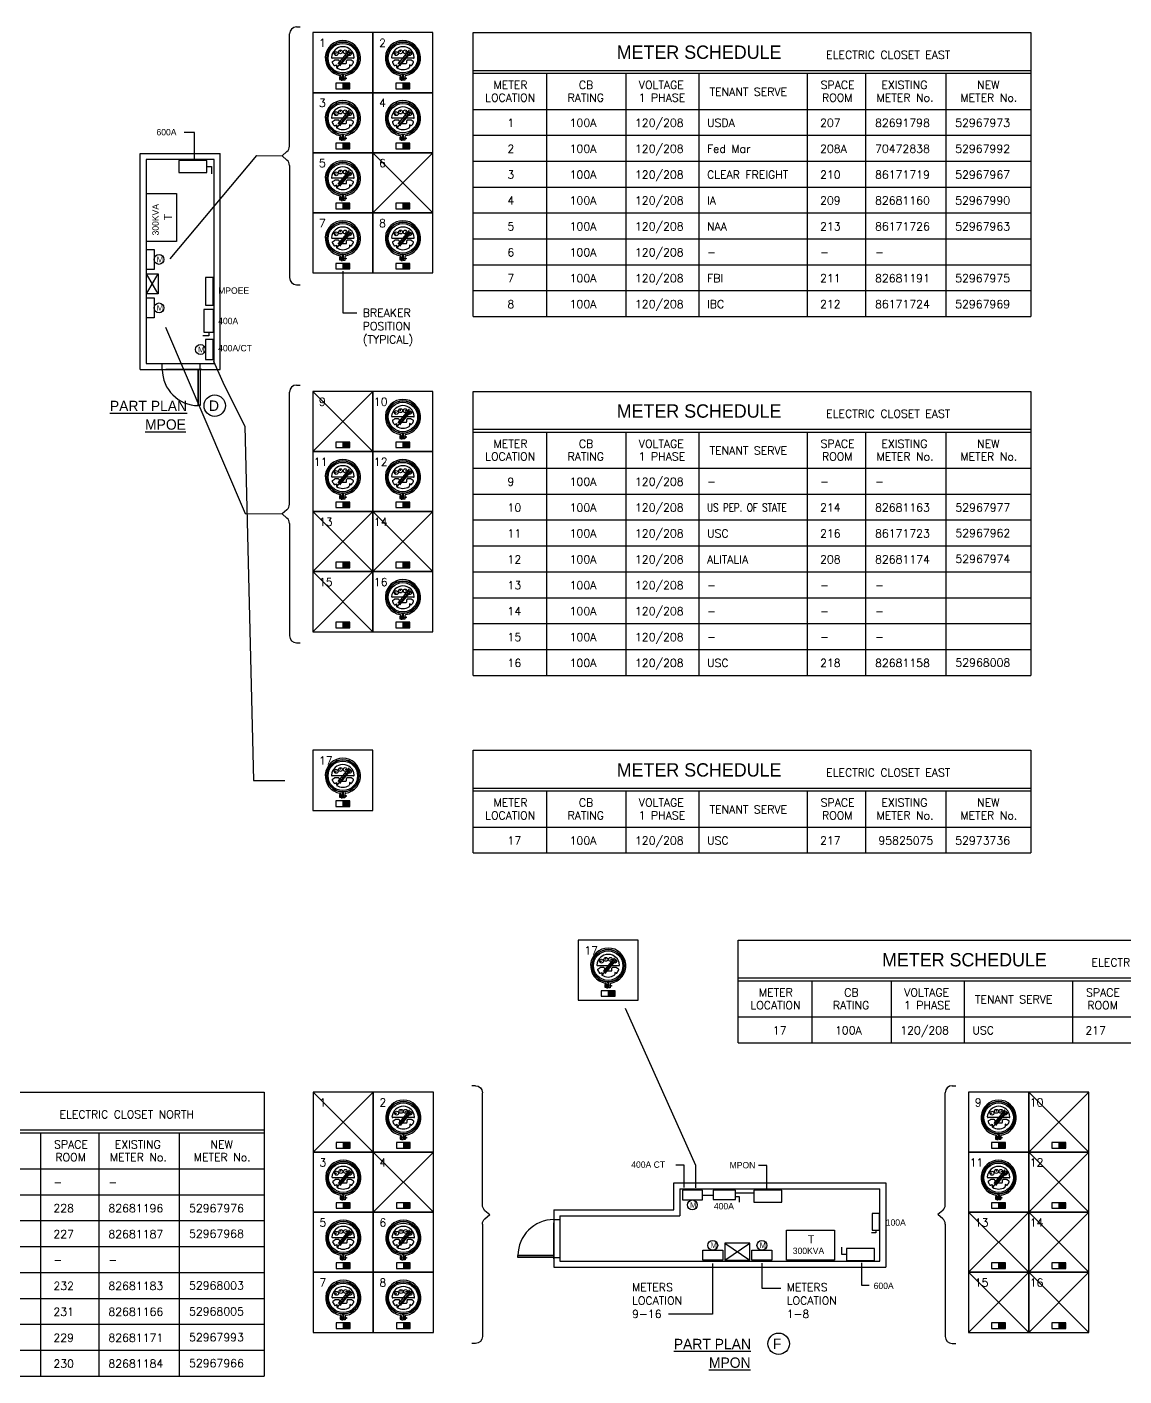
# Model space of a CAD drawing. Header units: inches. Extents: x 6906 to 14988, y -851 to 13048.
# Drawn here: x 9160 to 11353, y 2148 to 4845 of the extents above; entities that cross this region are included whole.
import ezdxf
from ezdxf.enums import TextEntityAlignment as Align

# ---------------------------------------------------------------- set-up
doc = ezdxf.new("R2010")
doc.units = ezdxf.units.IN
doc.header["$MEASUREMENT"] = 0
for name, color, linetype in [('E-EQUIP', 2, 'Continuous'), ('E-OUTLET', 6, 'Continuous'), ('E-TEXT', 7, 'Continuous')]:
    doc.layers.add(name, color=color, linetype=linetype)
doc.styles.add('ROMANS', font='ROMANS', dxfattribs={"height": 4})
doc.styles.add('SASBO', font='SASBO', dxfattribs={"height": 3})
doc.dimstyles.get("Standard").update_dxf_attribs({"dimtxt": 0.18, "dimasz": 0.18, "dimexe": 0.18, "dimexo": 0.0625, "dimgap": 0.09, "dimtad": 0, "dimtih": 1, "dimtoh": 1, "dimdec": 4, "dimzin": 0, "dimdsep": 46, "dimtxsty": 'Standard', "dimcen": 0.09, "dimadec": 0, "dimazin": 0, "dimtfac": 1, "dimtdec": 4, "dimtofl": 0, "dimtmove": 0, "dimatfit": 3, "dimfxl": 0, "dimtolj": 1, "dimtzin": 0, "dimarcsym": 0})

# ---------------------------------------------------------------- blocks, each defined once
blk = doc.blocks.new('C')
at = {"layer": 'E-OUTLET'}
for p, q in [((5.27, 6.79), (5.27, 86.72)), ((10.27, 91.72), (12.9, 91.72)), ((3.51, 2.98), (0, 0)), ((3.51, -2.98), (0, 0)), ((5.27, -6.79), (5.27, -86.72)), ((10.27, -91.72), (12.9, -91.72))]:
    blk.add_line(p, q, dxfattribs=at)
for centre, start, end in [((10.27, 86.72), 90, 180), ((0.27, 6.79), 310.35152, 0), ((0.27, -6.79), 0, 49.64848), ((10.27, -86.72), 180, 270)]:
    blk.add_arc(centre, 5, start, end, dxfattribs=at)
blk = doc.blocks.new('METER')
at = {"layer": 'E-EQUIP', "color": 4}
for p, q in [((10060.2, 8935.5), (10012.9, 8935.5)), ((10013.6, 8928.1), (10018, 8931)), ((10026.7, 8931.3), (10018.8, 8931.3)), ((10028.2, 8929.8), (10028.2, 8925.3)), ((10044.9, 8925.3), (10044.9, 8929.8)), ((10054.3, 8931.3), (10046.3, 8931.3)), ((10059.4, 8928.1), (10055.1, 8931)), ((10019.2, 8918.9), (10022.1, 8920.7)), ((10022.1, 8920.7), (10022.1, 8915.7)), ((10029.6, 8923.9), (10043.5, 8923.9)), ((10053.9, 8918.9), (10051, 8920.7)), ((10051, 8920.7), (10051, 8915.7)), ((10029.3, 8892.4), (10032.2, 8892.4)), ((10029.3, 8889.3), (10032.2, 8889.3)), ((10032.5, 8894.2), (10032.5, 8886.6)), ((10032.5, 8886.6), (10035.8, 8886.6)), ((10035.8, 8897.1), (10035.8, 8886.6)), ((10036.4, 8889.9), (10036.4, 8891.8)), ((10037.1, 8889.9), (10037.1, 8891.8)), ((10037.3, 8897.1), (10037.3, 8886.6)), ((10040.6, 8886.6), (10037.3, 8886.6)), ((10040.6, 8894.2), (10040.6, 8886.6)), ((10040.9, 8889.9), (10040.9, 8891.8)), ((10041.6, 8889.9), (10041.6, 8891.8)), ((10042.4, 8889.9), (10042.4, 8891.8)), ((10043.1, 8889.9), (10043.1, 8891.8))]:
    blk.add_line(p, q, dxfattribs=at)
blk.add_lwpolyline([(10029.3, 8887.9), (10032.2, 8887.9), (10032.2, 8893.8), (10029.3, 8893.8)], close=True, dxfattribs=at)
for points in [[(10032.5, 8889.9), (10032.2, 8889.9), (10032.2, 8891.8), (10032.5, 8891.8)], [(10035.8, 8891.8), (10037.3, 8891.8)], [(10037.3, 8889.9), (10035.8, 8889.9)], [(10040.6, 8891.8), (10043.9, 8891.8), (10043.9, 8889.9), (10040.6, 8889.9)]]:
    blk.add_lwpolyline(points, dxfattribs=at)
blk.add_circle((10036.5, 8935.5), 35.8, dxfattribs=at)
for centre, radius, start, end in [((10036.5, 8935.5), 39.1, 279.3707, 260.6293), ((10036.5, 8935.5), 35.8, 275.2094, 264.7906), ((10036.5, 8935.5), 25.2, 3.4801, 176.5199), ((10012.9, 8936.9), 1.44, 176.5199, 270), ((10014.4, 8926.9), 1.44, 123.3289, 201.1655), ((10018.8, 8929.8), 1.44, 90, 123.3289), ((10026.7, 8929.8), 1.44, 0, 90), ((10046.3, 8929.8), 1.44, 90, 180), ((10054.3, 8929.8), 1.44, 56.6711, 90), ((10058.7, 8926.9), 1.44, 338.8345, 56.6711), ((10060.2, 8936.9), 1.44, 270, 3.4801), ((10036.5, 8935.5), 25.2, 201.1655, 220.2748), ((10018.4, 8920.2), 1.44, 220.2748, 301.4185), ((10023.5, 8915.7), 1.44, 180, 236.6769), ((10036.5, 8935.5), 25.2, 236.6769, 303.3231), ((10029.6, 8925.3), 1.44, 180, 270), ((10033, 8897.1), 2.76, 0, 84.7906), ((10040, 8897.1), 2.76, 95.2094, 180), ((10043.5, 8925.3), 1.44, 270, 0), ((10049.6, 8915.7), 1.44, 303.3231, 0), ((10054.6, 8920.2), 1.44, 238.5815, 319.7252), ((10036.5, 8935.5), 25.2, 319.7252, 338.8345), ((10029.7, 8894.2), 2.76, 0, 80.6293), ((10043.4, 8894.2), 2.76, 99.3707, 180)]:
    blk.add_arc(centre, radius, start, end, dxfattribs=at)
at = {"layer": 'E-TEXT', "color": 7}
for p, q in [((10021.7, 8945.5), (10019, 8944)), ((10031.4, 8949.5), (10031.4, 8952.6)), ((10041.6, 8949.5), (10044.7, 8950.3)), ((10051.3, 8945.5), (10049.3, 8947.9))]:
    blk.add_line(p, q, dxfattribs=at)
at = {"layer": 'E-TEXT', "color": 9}
for p, q in [((10024.1, 8915), (10049.2, 8945.4)), ((10026.2, 8922.7), (10051.3, 8953.1)), ((10030, 8918.3), (10055.1, 8948.7))]:
    blk.add_line(p, q, dxfattribs=at)
at = {"layer": 'E-TEXT', "color": 7, "const_width": 0.576}
for points in [[(10021.4, 8945.5, 1), (10022, 8945.5, 1)], [(10031.1, 8949.5, 1), (10031.7, 8949.5, 1)], [(10041.9, 8949.5, -1), (10041.3, 8949.5, -1)], [(10051.6, 8945.5, -1), (10051, 8945.5, -1)]]:
    blk.add_lwpolyline(points, format="xyb", close=True, dxfattribs=at)
at = {"layer": 'E-TEXT'}
blk.add_circle((10036.5, 8935.5), 32.7, dxfattribs=at)
at = {"layer": 'E-TEXT', "color": 9}
for centre in [(10021.7, 8945.5), (10031.4, 8949.5), (10041.6, 8949.5), (10051.3, 8945.5)]:
    blk.add_circle(centre, 4.27, dxfattribs=at)

msp = doc.modelspace()

# ---------------------------------------------------------------- hatches: boundary and pattern name
at = {"layer": 'E-TEXT'}
for points in [[(9791.6, 4721.2), (9805.5, 4721.2), (9805.5, 4732.4), (9791.6, 4732.4)], [(9911.7, 4721.2), (9925.6, 4721.2), (9925.6, 4732.4), (9911.7, 4732.4)], [(9791.6, 4601.1), (9805.5, 4601.1), (9805.5, 4612.3), (9791.6, 4612.3)], [(9911.7, 4601.1), (9925.6, 4601.1), (9925.6, 4612.3), (9911.7, 4612.3)], [(9791.6, 4481.1), (9805.5, 4481.1), (9805.5, 4492.2), (9791.6, 4492.2)], [(9911.7, 4481.1), (9925.6, 4481.1), (9925.6, 4492.2), (9911.7, 4492.2)], [(9791.6, 4361), (9805.5, 4361), (9805.5, 4372.2), (9791.6, 4372.2)], [(9911.7, 4361), (9925.6, 4361), (9925.6, 4372.2), (9911.7, 4372.2)], [(9791.6, 4004), (9805.5, 4004), (9805.5, 4015.1), (9791.6, 4015.1)], [(9911.7, 4004), (9925.6, 4004), (9925.6, 4015.1), (9911.7, 4015.1)], [(9791.6, 3883.9), (9805.5, 3883.9), (9805.5, 3895.1), (9791.6, 3895.1)], [(9911.7, 3883.9), (9925.6, 3883.9), (9925.6, 3895.1), (9911.7, 3895.1)], [(9791.6, 3763.9), (9805.5, 3763.9), (9805.5, 3775), (9791.6, 3775)], [(9911.7, 3763.9), (9925.6, 3763.9), (9925.6, 3775), (9911.7, 3775)], [(9791.6, 3643.8), (9805.5, 3643.8), (9805.5, 3654.9), (9791.6, 3654.9)], [(9911.7, 3643.8), (9925.6, 3643.8), (9925.6, 3654.9), (9911.7, 3654.9)], [(9791.6, 3286.8), (9805.5, 3286.8), (9805.5, 3297.9), (9791.6, 3297.9)], [(10322.1, 2907.3), (10336, 2907.3), (10336, 2918.5), (10322.1, 2918.5)], [(9792.4, 2603.6), (9806.4, 2603.6), (9806.4, 2614.8), (9792.4, 2614.8)], [(9912.5, 2603.6), (9926.4, 2603.6), (9926.4, 2614.8), (9912.5, 2614.8)], [(11102.7, 2603.6), (11116.6, 2603.6), (11116.6, 2614.8), (11102.7, 2614.8)], [(11222.8, 2603.6), (11236.7, 2603.6), (11236.7, 2614.8), (11222.8, 2614.8)], [(9792.4, 2483.6), (9806.4, 2483.6), (9806.4, 2494.7), (9792.4, 2494.7)], [(9912.5, 2483.6), (9926.4, 2483.6), (9926.4, 2494.7), (9912.5, 2494.7)], [(11102.7, 2483.6), (11116.6, 2483.6), (11116.6, 2494.7), (11102.7, 2494.7)], [(11222.8, 2483.6), (11236.7, 2483.6), (11236.7, 2494.7), (11222.8, 2494.7)], [(9792.4, 2363.5), (9806.4, 2363.5), (9806.4, 2374.7), (9792.4, 2374.7)], [(9912.5, 2363.5), (9926.4, 2363.5), (9926.4, 2374.7), (9912.5, 2374.7)], [(11102.7, 2363.5), (11116.6, 2363.5), (11116.6, 2374.7), (11102.7, 2374.7)], [(11222.8, 2363.5), (11236.7, 2363.5), (11236.7, 2374.7), (11222.8, 2374.7)], [(9792.4, 2243.4), (9806.4, 2243.4), (9806.4, 2254.6), (9792.4, 2254.6)], [(9912.5, 2243.4), (9926.4, 2243.4), (9926.4, 2254.6), (9912.5, 2254.6)], [(11102.7, 2243.4), (11116.6, 2243.4), (11116.6, 2254.6), (11102.7, 2254.6)], [(11222.8, 2243.4), (11236.7, 2243.4), (11236.7, 2254.6), (11222.8, 2254.6)]]:
    msp.add_hatch(color=256, dxfattribs=at).paths.add_polyline_path(points)

# ---------------------------------------------------------------- linework, layer by layer
for p, q in [((9595.6, 4047.1), (9612.7, 3338.9)), ((9612.7, 3338.9), (9675.7, 3338.9))]:
    msp.add_line(p, q)
at = {"color": 0}
for p, q in [((10510.3, 2510), (10531.7, 2510)), ((10576.4, 2514.5), (10612.8, 2514.5))]:
    msp.add_line(p, q, dxfattribs=at)
for points in [[(9463.5, 4553.7), (9519.5, 4553.7), (9519.5, 4577.7), (9463.5, 4577.7)], [(10470.3, 2500.2), (10510.3, 2500.2), (10510.3, 2519.8), (10470.3, 2519.8)], [(10531.6, 2500.9), (10576.4, 2500.9), (10576.4, 2520.1), (10531.6, 2520.1)], [(10668.9, 2519.6), (10612.9, 2519.6), (10612.9, 2495.6), (10668.9, 2495.6)], [(10849.8, 2473.4), (10849.8, 2439.8), (10864.2, 2439.8), (10864.2, 2473.4)], [(10678.7, 2439.8), (10774.7, 2439.8), (10774.7, 2379.8), (10678.7, 2379.8)], [(10511.1, 2399.7), (10551.1, 2399.7), (10551.1, 2380.1), (10511.1, 2380.1)], [(10605.2, 2413.9), (10555.2, 2413.9), (10555.2, 2379.9), (10605.2, 2379.9)], [(10609.3, 2399.7), (10649.3, 2399.7), (10649.3, 2380.1), (10609.3, 2380.1)], [(10854.7, 2403.4), (10798.7, 2403.4), (10798.7, 2379.4), (10854.7, 2379.4)]]:
    msp.add_lwpolyline(points, close=True, dxfattribs=at)
for points in [[(9519.5, 4565.7), (9528.8, 4565.7), (9528.8, 4551.3)], [(10576.4, 2507.4), (10583.9, 2507.4), (10583.9, 2495.9)], [(10857, 2439.8), (10857, 2434.2), (10848.4, 2434.2)], [(10798.7, 2391.4), (10789.3, 2391.4), (10789.3, 2405.8)]]:
    msp.add_lwpolyline(points, dxfattribs=at)
for centre in [(10490.3, 2490.3), (10531.1, 2409.5), (10629.3, 2409.5)]:
    msp.add_circle(centre, 9.85, dxfattribs=at)
at = {"layer": 'E-EQUIP', "color": 3}
for points in [[(9731.5, 4713.3), (9851.6, 4713.3), (9851.6, 4833.4), (9731.5, 4833.4)], [(9851.6, 4713.3), (9971.7, 4713.3), (9971.7, 4833.4), (9851.6, 4833.4)], [(9731.5, 4593.2), (9851.6, 4593.2), (9851.6, 4713.3), (9731.5, 4713.3)], [(9851.6, 4593.2), (9971.7, 4593.2), (9971.7, 4713.3), (9851.6, 4713.3)], [(9731.5, 4473.2), (9851.6, 4473.2), (9851.6, 4593.2), (9731.5, 4593.2)], [(9851.6, 4473.2), (9971.7, 4473.2), (9971.7, 4593.2), (9851.6, 4593.2)], [(9731.5, 4353.1), (9851.6, 4353.1), (9851.6, 4473.2), (9731.5, 4473.2)], [(9851.6, 4353.1), (9971.7, 4353.1), (9971.7, 4473.2), (9851.6, 4473.2)], [(9731.5, 3996.1), (9851.6, 3996.1), (9851.6, 4116.2), (9731.5, 4116.2)], [(9851.6, 3996.1), (9971.7, 3996.1), (9971.7, 4116.2), (9851.6, 4116.2)], [(9731.5, 3876), (9851.6, 3876), (9851.6, 3996.1), (9731.5, 3996.1)], [(9851.6, 3876), (9971.7, 3876), (9971.7, 3996.1), (9851.6, 3996.1)], [(9731.5, 3756), (9851.6, 3756), (9851.6, 3876), (9731.5, 3876)], [(9851.6, 3756), (9971.7, 3756), (9971.7, 3876), (9851.6, 3876)], [(9731.5, 3635.9), (9851.6, 3635.9), (9851.6, 3756), (9731.5, 3756)], [(9851.6, 3635.9), (9971.7, 3635.9), (9971.7, 3756), (9851.6, 3756)], [(9731.5, 3278.9), (9851.6, 3278.9), (9851.6, 3399), (9731.5, 3399)], [(10262, 2899.4), (10382.1, 2899.4), (10382.1, 3019.5), (10262, 3019.5)]]:
    msp.add_lwpolyline(points, close=True, dxfattribs=at)
at = {"layer": 'E-EQUIP'}
for points in [[(9732.3, 2595.7), (9852.4, 2595.7), (9852.4, 2715.8), (9732.3, 2715.8)], [(9852.4, 2595.7), (9972.5, 2595.7), (9972.5, 2715.8), (9852.4, 2715.8)], [(11042.6, 2595.7), (11162.7, 2595.7), (11162.7, 2715.8), (11042.6, 2715.8)], [(11162.7, 2595.7), (11282.8, 2595.7), (11282.8, 2715.8), (11162.7, 2715.8)], [(9732.3, 2475.7), (9852.4, 2475.7), (9852.4, 2595.7), (9732.3, 2595.7)], [(9852.4, 2475.7), (9972.5, 2475.7), (9972.5, 2595.7), (9852.4, 2595.7)], [(11042.6, 2475.7), (11162.7, 2475.7), (11162.7, 2595.7), (11042.6, 2595.7)], [(11162.7, 2475.7), (11282.8, 2475.7), (11282.8, 2595.7), (11162.7, 2595.7)], [(9732.3, 2355.6), (9852.4, 2355.6), (9852.4, 2475.7), (9732.3, 2475.7)], [(9852.4, 2355.6), (9972.5, 2355.6), (9972.5, 2475.7), (9852.4, 2475.7)], [(11042.6, 2355.6), (11162.7, 2355.6), (11162.7, 2475.7), (11042.6, 2475.7)], [(11162.7, 2355.6), (11282.8, 2355.6), (11282.8, 2475.7), (11162.7, 2475.7)], [(9732.3, 2235.5), (9852.4, 2235.5), (9852.4, 2355.6), (9732.3, 2355.6)], [(9852.4, 2235.5), (9972.5, 2235.5), (9972.5, 2355.6), (9852.4, 2355.6)], [(11042.6, 2235.5), (11162.7, 2235.5), (11162.7, 2355.6), (11042.6, 2355.6)], [(11162.7, 2235.5), (11282.8, 2235.5), (11282.8, 2355.6), (11162.7, 2355.6)]]:
    msp.add_lwpolyline(points, close=True, dxfattribs=at)
at = {"layer": 'E-TEXT'}
for p, q in [((10051.8, 4265.9), (10051.8, 4833.4)), ((10051.8, 4833.4), (11166.8, 4833.4)), ((11166.8, 4833.4), (11166.8, 4265.9)), ((10051.8, 4757.8), (11166.8, 4757.8)), ((10051.8, 4752.3), (11166.8, 4752.3)), ((10198.5, 4752.3), (10198.5, 4265.9)), ((10357.2, 4752.3), (10357.2, 4265.9)), ((10503.2, 4752.3), (10503.2, 4265.9)), ((10719.8, 4752.3), (10719.8, 4265.9)), ((10836.5, 4752.3), (10836.5, 4265.9)), ((10997.3, 4752.3), (10997.3, 4265.9)), ((10051.8, 4680), (11166.8, 4680)), ((9851.6, 4473.2), (9971.7, 4593.2)), ((9851.6, 4593.2), (9971.7, 4473.2)), ((9398.3, 4580), (9398.3, 4172)), ((9422.3, 4311.4), (9398.8, 4351.4)), ((9398.8, 4311.4), (9422.3, 4351.4)), ((10051.8, 4265.9), (11166.8, 4265.9)), ((9731.5, 3996.1), (9851.6, 4116.2)), ((9731.5, 4116.2), (9851.6, 3996.1)), ((10051.8, 3548.7), (10051.8, 4116.2)), ((10051.8, 4116.2), (11166.8, 4116.2)), ((11166.8, 4116.2), (11166.8, 3548.7)), ((10051.8, 4040.6), (11166.8, 4040.6)), ((10051.8, 4035.1), (11166.8, 4035.1)), ((10198.5, 4035.1), (10198.5, 3548.7)), ((10357.2, 4035.1), (10357.2, 3548.7)), ((10503.2, 4035.1), (10503.2, 3548.7)), ((10719.8, 4035.1), (10719.8, 3548.7)), ((10836.5, 4035.1), (10836.5, 3548.7)), ((10997.3, 4035.1), (10997.3, 3548.7)), ((10051.8, 3962.8), (11166.8, 3962.8)), ((9731.5, 3756), (9851.6, 3876)), ((9731.5, 3876), (9851.6, 3756)), ((9851.6, 3756), (9971.7, 3876)), ((9851.6, 3876), (9971.7, 3756)), ((9731.5, 3635.9), (9851.6, 3756)), ((9731.5, 3756), (9851.6, 3635.9)), ((10051.8, 3548.7), (11166.8, 3548.7)), ((10051.8, 3193.8), (10051.8, 3399)), ((10051.8, 3399), (11166.8, 3399)), ((11166.8, 3399), (11166.8, 3193.8)), ((10051.8, 3323.3), (11166.8, 3323.3)), ((10051.8, 3317.8), (11166.8, 3317.8)), ((10198.5, 3317.8), (10198.5, 3193.8)), ((10357.2, 3317.8), (10357.2, 3193.8)), ((10503.2, 3317.8), (10503.2, 3193.8)), ((10719.8, 3317.8), (10719.8, 3193.8)), ((10836.5, 3317.8), (10836.5, 3193.8)), ((10997.3, 3317.8), (10997.3, 3193.8)), ((10051.8, 3245.6), (11166.8, 3245.6)), ((10582.2, 2814.4), (10582.2, 3019.5)), ((10582.2, 3019.5), (11697.3, 3019.5)), ((10582.2, 2943.9), (11697.3, 2943.9)), ((10582.2, 2938.4), (11697.3, 2938.4)), ((10729, 2938.4), (10729, 2814.4)), ((10887.6, 2938.4), (10887.6, 2814.4)), ((11033.6, 2938.4), (11033.6, 2814.4)), ((11250.2, 2938.4), (11250.2, 2814.4)), ((10582.2, 2866.1), (11697.3, 2866.1)), ((8519.1, 2715.8), (9634.2, 2715.8)), ((9634.2, 2715.8), (9634.2, 2148.3)), ((9732.3, 2595.7), (9852.4, 2715.8)), ((9732.3, 2715.8), (9852.4, 2595.7)), ((11162.7, 2595.7), (11282.8, 2715.8)), ((11162.7, 2715.8), (11282.8, 2595.7)), ((8519.1, 2640.2), (9634.2, 2640.2)), ((8519.1, 2634.7), (9634.2, 2634.7)), ((9187.1, 2634.7), (9187.1, 2148.3)), ((9303.8, 2634.7), (9303.8, 2148.3)), ((9464.6, 2634.7), (9464.6, 2148.3)), ((9852.4, 2475.7), (9972.5, 2595.7)), ((9852.4, 2595.7), (9972.5, 2475.7)), ((9852.4, 2595.7), (9972.5, 2475.7)), ((11162.7, 2475.7), (11282.8, 2595.7)), ((11162.7, 2595.7), (11282.8, 2475.7)), ((8519.1, 2562.4), (9634.2, 2562.4)), ((11042.6, 2355.6), (11162.7, 2475.7)), ((11042.6, 2475.7), (11162.7, 2355.6)), ((11162.7, 2355.6), (11282.8, 2475.7)), ((11162.7, 2475.7), (11282.8, 2355.6)), ((10555.2, 2379.9), (10605.2, 2413.9)), ((10555.2, 2413.9), (10605.2, 2379.9)), ((11042.6, 2235.5), (11162.7, 2355.6)), ((11042.6, 2355.6), (11162.7, 2235.5)), ((11162.7, 2235.5), (11282.8, 2355.6)), ((11162.7, 2355.6), (11282.8, 2235.5)), ((8519.1, 2148.3), (9634.2, 2148.3))]:
    msp.add_line(p, q, dxfattribs=at)
at = {"layer": 'E-TEXT', "color": 9}
for p, q in [((10051.8, 4628.3), (11166.8, 4628.3)), ((9386.3, 4592), (9546.3, 4592)), ((9386.3, 4160), (9386.3, 4592)), ((9546.3, 4160), (9546.3, 4592)), ((9534.3, 4580), (9398.3, 4580)), ((9534.3, 4172), (9534.3, 4580)), ((10051.8, 4576.5), (11166.8, 4576.5)), ((10051.8, 4524.7), (11166.8, 4524.7)), ((10051.8, 4473), (11166.8, 4473)), ((10051.8, 4421.2), (11166.8, 4421.2)), ((10051.8, 4369.4), (11166.8, 4369.4)), ((10051.8, 4317.7), (11166.8, 4317.7)), ((9386.3, 4160), (9546.3, 4160)), ((9398.3, 4172), (9534.3, 4172)), ((9430.6, 4160), (9430.6, 4172)), ((9509.4, 4160), (9437.4, 4160)), ((9506.4, 4160), (9506.4, 4172)), ((10051.8, 3911), (11166.8, 3911)), ((10051.8, 3859.3), (11166.8, 3859.3)), ((10051.8, 3807.5), (11166.8, 3807.5)), ((10051.8, 3755.7), (11166.8, 3755.7)), ((10051.8, 3704), (11166.8, 3704)), ((10051.8, 3652.2), (11166.8, 3652.2)), ((10051.8, 3600.5), (11166.8, 3600.5)), ((10051.8, 3193.8), (11166.8, 3193.8)), ((10582.2, 2814.4), (11697.3, 2814.4)), ((8519.1, 2510.7), (9634.2, 2510.7)), ((10453.5, 2480.2), (10453.5, 2534.2)), ((10453.5, 2534.2), (10877.3, 2534.2)), ((10465.5, 2522.2), (10465.5, 2468.2)), ((10465.5, 2522.2), (10865.3, 2522.2)), ((10865.3, 2378.2), (10865.3, 2522.2)), ((10877.3, 2534.2), (10877.3, 2366.2)), ((8519.1, 2458.9), (9634.2, 2458.9)), ((10213.6, 2480.2), (10213.6, 2366.2)), ((10213.6, 2480.2), (10453.5, 2480.2)), ((10213.6, 2461.1), (10225.6, 2461.1)), ((10213.6, 2382.3), (10213.6, 2454.3)), ((10225.6, 2468.2), (10225.6, 2378.2)), ((10225.6, 2468.2), (10465.5, 2468.2)), ((8519.1, 2407.2), (9634.2, 2407.2)), ((10213.6, 2385.3), (10225.6, 2385.3)), ((10225.6, 2378.2), (10865.3, 2378.2)), ((8519.1, 2355.4), (9634.2, 2355.4)), ((10213.6, 2366.2), (10877.3, 2366.2)), ((8519.1, 2303.6), (9634.2, 2303.6)), ((8519.1, 2251.9), (9634.2, 2251.9)), ((8519.1, 2200.1), (9634.2, 2200.1))]:
    msp.add_line(p, q, dxfattribs=at)
at = {"layer": 'E-TEXT'}
for points in [[(9777.6, 4721.2), (9805.5, 4721.2), (9805.5, 4732.4), (9777.6, 4732.4)], [(9791.6, 4721.2), (9805.5, 4721.2), (9805.5, 4732.4), (9791.6, 4732.4)], [(9897.7, 4721.2), (9925.6, 4721.2), (9925.6, 4732.4), (9897.7, 4732.4)], [(9911.7, 4721.2), (9925.6, 4721.2), (9925.6, 4732.4), (9911.7, 4732.4)], [(9777.6, 4601.1), (9805.5, 4601.1), (9805.5, 4612.3), (9777.6, 4612.3)], [(9791.6, 4601.1), (9805.5, 4601.1), (9805.5, 4612.3), (9791.6, 4612.3)], [(9897.7, 4601.1), (9925.6, 4601.1), (9925.6, 4612.3), (9897.7, 4612.3)], [(9911.7, 4601.1), (9925.6, 4601.1), (9925.6, 4612.3), (9911.7, 4612.3)], [(9399.1, 4415.6), (9399.1, 4511.6), (9459.1, 4511.6), (9459.1, 4415.6)], [(9777.6, 4481.1), (9805.5, 4481.1), (9805.5, 4492.2), (9777.6, 4492.2)], [(9791.6, 4481.1), (9805.5, 4481.1), (9805.5, 4492.2), (9791.6, 4492.2)], [(9897.7, 4481.1), (9925.6, 4481.1), (9925.6, 4492.2), (9897.7, 4492.2)], [(9911.7, 4481.1), (9925.6, 4481.1), (9925.6, 4492.2), (9911.7, 4492.2)], [(9414.3, 4400), (9414.3, 4360), (9398.8, 4360), (9398.8, 4400)], [(9777.6, 4361), (9805.5, 4361), (9805.5, 4372.2), (9777.6, 4372.2)], [(9791.6, 4361), (9805.5, 4361), (9805.5, 4372.2), (9791.6, 4372.2)], [(9897.7, 4361), (9925.6, 4361), (9925.6, 4372.2), (9897.7, 4372.2)], [(9911.7, 4361), (9925.6, 4361), (9925.6, 4372.2), (9911.7, 4372.2)], [(9422.3, 4351.4), (9422.3, 4311.4), (9398.8, 4311.4), (9398.8, 4351.4)], [(9516.7, 4343.8), (9516.7, 4288.7), (9532.1, 4288.7), (9532.1, 4343.8)], [(9414.3, 4303.2), (9414.3, 4263.2), (9398.8, 4263.2), (9398.8, 4303.2)], [(9513.8, 4279.7), (9513.8, 4234.9), (9533, 4234.9), (9533, 4279.7)], [(9516.7, 4220), (9516.7, 4180), (9532.1, 4180), (9532.1, 4220)], [(9777.6, 4004), (9805.5, 4004), (9805.5, 4015.1), (9777.6, 4015.1)], [(9791.6, 4004), (9805.5, 4004), (9805.5, 4015.1), (9791.6, 4015.1)], [(9897.7, 4004), (9925.6, 4004), (9925.6, 4015.1), (9897.7, 4015.1)], [(9911.7, 4004), (9925.6, 4004), (9925.6, 4015.1), (9911.7, 4015.1)], [(9777.6, 3883.9), (9805.5, 3883.9), (9805.5, 3895.1), (9777.6, 3895.1)], [(9791.6, 3883.9), (9805.5, 3883.9), (9805.5, 3895.1), (9791.6, 3895.1)], [(9897.7, 3883.9), (9925.6, 3883.9), (9925.6, 3895.1), (9897.7, 3895.1)], [(9911.7, 3883.9), (9925.6, 3883.9), (9925.6, 3895.1), (9911.7, 3895.1)], [(9777.6, 3763.9), (9805.5, 3763.9), (9805.5, 3775), (9777.6, 3775)], [(9791.6, 3763.9), (9805.5, 3763.9), (9805.5, 3775), (9791.6, 3775)], [(9897.7, 3763.9), (9925.6, 3763.9), (9925.6, 3775), (9897.7, 3775)], [(9911.7, 3763.9), (9925.6, 3763.9), (9925.6, 3775), (9911.7, 3775)], [(9777.6, 3643.8), (9805.5, 3643.8), (9805.5, 3654.9), (9777.6, 3654.9)], [(9791.6, 3643.8), (9805.5, 3643.8), (9805.5, 3654.9), (9791.6, 3654.9)], [(9897.7, 3643.8), (9925.6, 3643.8), (9925.6, 3654.9), (9897.7, 3654.9)], [(9911.7, 3643.8), (9925.6, 3643.8), (9925.6, 3654.9), (9911.7, 3654.9)], [(9777.6, 3286.8), (9805.5, 3286.8), (9805.5, 3297.9), (9777.6, 3297.9)], [(9791.6, 3286.8), (9805.5, 3286.8), (9805.5, 3297.9), (9791.6, 3297.9)], [(10308.1, 2907.3), (10336, 2907.3), (10336, 2918.5), (10308.1, 2918.5)], [(10322.1, 2907.3), (10336, 2907.3), (10336, 2918.5), (10322.1, 2918.5)], [(9778.5, 2603.6), (9806.4, 2603.6), (9806.4, 2614.8), (9778.5, 2614.8)], [(9792.4, 2603.6), (9806.4, 2603.6), (9806.4, 2614.8), (9792.4, 2614.8)], [(9898.5, 2603.6), (9926.4, 2603.6), (9926.4, 2614.8), (9898.5, 2614.8)], [(9912.5, 2603.6), (9926.4, 2603.6), (9926.4, 2614.8), (9912.5, 2614.8)], [(11088.7, 2603.6), (11116.6, 2603.6), (11116.6, 2614.8), (11088.7, 2614.8)], [(11102.7, 2603.6), (11116.6, 2603.6), (11116.6, 2614.8), (11102.7, 2614.8)], [(11208.8, 2603.6), (11236.7, 2603.6), (11236.7, 2614.8), (11208.8, 2614.8)], [(11222.8, 2603.6), (11236.7, 2603.6), (11236.7, 2614.8), (11222.8, 2614.8)], [(9778.5, 2483.6), (9806.4, 2483.6), (9806.4, 2494.7), (9778.5, 2494.7)], [(9792.4, 2483.6), (9806.4, 2483.6), (9806.4, 2494.7), (9792.4, 2494.7)], [(9898.5, 2483.6), (9926.4, 2483.6), (9926.4, 2494.7), (9898.5, 2494.7)], [(9912.5, 2483.6), (9926.4, 2483.6), (9926.4, 2494.7), (9912.5, 2494.7)], [(11088.7, 2483.6), (11116.6, 2483.6), (11116.6, 2494.7), (11088.7, 2494.7)], [(11102.7, 2483.6), (11116.6, 2483.6), (11116.6, 2494.7), (11102.7, 2494.7)], [(11208.8, 2483.6), (11236.7, 2483.6), (11236.7, 2494.7), (11208.8, 2494.7)], [(11222.8, 2483.6), (11236.7, 2483.6), (11236.7, 2494.7), (11222.8, 2494.7)], [(9778.5, 2363.5), (9806.4, 2363.5), (9806.4, 2374.7), (9778.5, 2374.7)], [(9792.4, 2363.5), (9806.4, 2363.5), (9806.4, 2374.7), (9792.4, 2374.7)], [(9898.5, 2363.5), (9926.4, 2363.5), (9926.4, 2374.7), (9898.5, 2374.7)], [(9912.5, 2363.5), (9926.4, 2363.5), (9926.4, 2374.7), (9912.5, 2374.7)], [(11088.7, 2363.5), (11116.6, 2363.5), (11116.6, 2374.7), (11088.7, 2374.7)], [(11102.7, 2363.5), (11116.6, 2363.5), (11116.6, 2374.7), (11102.7, 2374.7)], [(11208.8, 2363.5), (11236.7, 2363.5), (11236.7, 2374.7), (11208.8, 2374.7)], [(11222.8, 2363.5), (11236.7, 2363.5), (11236.7, 2374.7), (11222.8, 2374.7)], [(9778.5, 2243.4), (9806.4, 2243.4), (9806.4, 2254.6), (9778.5, 2254.6)], [(9792.4, 2243.4), (9806.4, 2243.4), (9806.4, 2254.6), (9792.4, 2254.6)], [(9898.5, 2243.4), (9926.4, 2243.4), (9926.4, 2254.6), (9898.5, 2254.6)], [(9912.5, 2243.4), (9926.4, 2243.4), (9926.4, 2254.6), (9912.5, 2254.6)], [(11088.7, 2243.4), (11116.6, 2243.4), (11116.6, 2254.6), (11088.7, 2254.6)], [(11102.7, 2243.4), (11116.6, 2243.4), (11116.6, 2254.6), (11102.7, 2254.6)], [(11208.8, 2243.4), (11236.7, 2243.4), (11236.7, 2254.6), (11208.8, 2254.6)], [(11222.8, 2243.4), (11236.7, 2243.4), (11236.7, 2254.6), (11222.8, 2254.6)]]:
    msp.add_lwpolyline(points, close=True, dxfattribs=at)
msp.add_lwpolyline([(9523.4, 4234.9), (9523.4, 4227.4), (9511.9, 4227.4)], dxfattribs=at)
at = {"layer": 'E-TEXT', "color": 9}
for points in [[(9502.6, 4160), (9502.6, 4160), (9502.6, 4088), (9502.6, 4088)], [(9502.6, 4160), (9506.4, 4160), (9506.4, 4088.1), (9502.6, 4088.1)], [(10213.6, 2389.1), (10213.6, 2389.1), (10141.6, 2389.1), (10141.6, 2389.1)], [(10213.6, 2389.1), (10213.6, 2385.3), (10141.6, 2385.3), (10141.6, 2389.1)]]:
    msp.add_lwpolyline(points, close=True, dxfattribs=at)
at = {"layer": 'E-TEXT'}
for centre, radius in [((9424.1, 4380), 9.85), ((9424.1, 4283.2), 9.85), ((9506.8, 4200), 9.85), ((9535.4, 4087.8), 21.4), ((10662.8, 2212.8), 21.4)]:
    msp.add_circle(centre, radius, dxfattribs=at)
at = {"layer": 'E-TEXT', "color": 9}
for centre, start, end in [((9502.6, 4160), 180, 270), ((10213.6, 2389.1), 90, 180)]:
    msp.add_arc(centre, 72, start, end, dxfattribs=at)

# ---------------------------------------------------------------- block references
at = {"layer": 'E-OUTLET', "yscale": 2.808000000000902, "zscale": 2.808}
for p, xscale in [((9670, 4587.1), 2.808000000000902), ((9670, 3871.5), 2.808000000000902), ((10085.5, 2471.1), -2.808000000000902), ((10981.1, 2471.1), 2.808000000000902)]:
    msp.add_blockref('C', p, dxfattribs=dict(at, xscale=xscale))
at = {"layer": 'E-TEXT', "xscale": 0.8999999999996362, "yscale": 0.8999999999996362, "zscale": 0.9}
for p in [(758.7, -3259.6), (878.8, -3259.6), (758.7, -3379.7), (878.8, -3379.7), (758.7, -3499.8), (758.7, -3619.8), (878.8, -3619.8), (878.8, -3976.8), (758.7, -4096.9), (878.8, -4096.9), (878.8, -4337.1), (758.7, -4694.1), (1289.2, -5073.5), (879.6, -5377.2), (2069.8, -5377.2), (759.5, -5497.3), (2069.8, -5497.3), (759.5, -5617.3), (879.6, -5617.3), (759.5, -5737.4), (879.6, -5737.4)]:
    msp.add_blockref('METER', p, dxfattribs=at)

# ---------------------------------------------------------------- texts
at = {"style": 'ROMANS'}
for s, p in [('ELECTRIC CLOSET EAST', (10757.8, 4780.9)), ('TENANT SERVE', (10524.8, 4707.1)), ('ELECTRIC CLOSET EAST', (10757.8, 4063.7)), ('TENANT SERVE', (10524.8, 3989.9)), ('ELECTRIC CLOSET EAST', (10757.8, 3346.4)), ('TENANT SERVE', (10524.8, 3272.7)), ('ELECTRIC CLOSET NORTH', (11288.2, 2967)), ('TENANT SERVE', (11055.3, 2893.2)), ('ELECTRIC CLOSET NORTH', (9225.1, 2663.3))]:
    msp.add_text(s, height=16, dxfattribs=at).set_placement(p)
for s, p in [('METER', (10126.8, 4720.8)), ('CB', (10277.9, 4720.8)), ('VOLTAGE', (10428.2, 4720.8)), ('SPACE', (10780.7, 4720.8)), ('EXISTING', (10914.3, 4720.8)), ('NEW', (11081.9, 4720.8)), ('LOCATION', (10126.1, 4695.3)), ('RATING', (10277.2, 4695.3)), ('1 PHASE', (10429.4, 4695.3)), ('ROOM', (10780, 4695.3)), ('METER No.', (10915.5, 4695.3)), ('METER No.', (11083.1, 4695.3)), ('METER', (10126.8, 4003.6)), ('CB', (10277.9, 4003.6)), ('VOLTAGE', (10428.2, 4003.6)), ('SPACE', (10780.7, 4003.6)), ('EXISTING', (10914.3, 4003.6)), ('NEW', (11081.9, 4003.6)), ('LOCATION', (10126.1, 3978.1)), ('RATING', (10277.2, 3978.1)), ('1 PHASE', (10429.4, 3978.1)), ('ROOM', (10780, 3978.1)), ('METER No.', (10915.5, 3978.1)), ('METER No.', (11083.1, 3978.1)), ('METER', (10126.8, 3286.4)), ('CB', (10277.9, 3286.4)), ('VOLTAGE', (10428.2, 3286.4)), ('SPACE', (10780.7, 3286.4)), ('EXISTING', (10914.3, 3286.4)), ('NEW', (11081.9, 3286.4)), ('LOCATION', (10126.1, 3260.8)), ('RATING', (10277.2, 3260.8)), ('1 PHASE', (10429.4, 3260.8)), ('ROOM', (10780, 3260.8)), ('METER No.', (10915.5, 3260.8)), ('METER No.', (11083.1, 3260.8)), ('METER', (10657.2, 2906.9)), ('CB', (10808.4, 2906.9)), ('VOLTAGE', (10958.7, 2906.9)), ('SPACE', (11311.2, 2906.9)), ('LOCATION', (10656.5, 2881.4)), ('RATING', (10807.7, 2881.4)), ('1 PHASE', (10959.9, 2881.4)), ('ROOM', (11310.5, 2881.4)), ('SPACE', (9248, 2603.2)), ('EXISTING', (9381.6, 2603.2)), ('NEW', (9549.2, 2603.2)), ('ROOM', (9247.3, 2577.7)), ('METER No.', (9382.8, 2577.7)), ('METER No.', (9550.4, 2577.7))]:
    msp.add_text(s, height=16, dxfattribs=at).set_placement(p, align=Align.CENTER)
at = {"layer": 'E-TEXT', "style": 'ROMANS'}
for s, p in [('1', (9743.7, 4804.7)), ('2', (9863.8, 4804.7)), ('3', (9743.7, 4684.7)), ('4', (9863.8, 4684.7)), ('1', (10120.7, 4645)), ('100A', (10244.9, 4645)), ('120/208', (10375.5, 4645)), ('USDA', (10519.6, 4645)), ('207', (10745.6, 4645)), ('82691798', (10855.5, 4645)), ('52967973', (11015.8, 4645)), ('120/208', (10375.5, 4593.3)), ('2', (10120.7, 4593.3)), ('100A', (10244.9, 4593.3)), ('Fed Mar', (10519.6, 4593.3)), ('208A', (10745.6, 4593.3)), ('70472838', (10855.5, 4593.3)), ('52967992', (11015.8, 4593.3)), ('5', (9743.7, 4564.6)), ('6', (9863.8, 4564.6)), ('3', (10120.7, 4541.5)), ('100A', (10244.9, 4541.5)), ('120/208', (10375.5, 4541.5)), ('CLEAR FREIGHT', (10519.6, 4541.5)), ('210', (10745.6, 4541.5)), ('86171719', (10855.5, 4541.5)), ('52967967', (11015.8, 4541.5)), ('4', (10120.7, 4489.8)), ('100A', (10244.9, 4489.8)), ('120/208', (10375.5, 4489.8)), ('IA', (10519.6, 4489.8)), ('209', (10745.6, 4489.8)), ('82681160', (10855.5, 4489.8)), ('52967990', (11015.8, 4489.8)), ('7', (9743.7, 4444.5)), ('8', (9863.8, 4444.5)), ('5', (10120.7, 4438)), ('100A', (10244.9, 4438)), ('120/208', (10375.5, 4438)), ('NAA', (10519.6, 4438)), ('213', (10745.6, 4438)), ('86171726', (10855.5, 4438)), ('52967963', (11015.8, 4438)), ('6', (10120.7, 4386.2)), ('100A', (10244.9, 4386.2)), ('120/208', (10375.5, 4386.2)), ('-', (10519.6, 4386.2)), ('-', (10745.6, 4386.2)), ('-', (10855.5, 4386.2)), ('7', (10120.7, 4334.5)), ('100A', (10244.9, 4334.5)), ('120/208', (10375.5, 4334.5)), ('FBI', (10519.6, 4334.5)), ('211', (10745.6, 4334.5)), ('82681191', (10855.5, 4334.5)), ('52967975', (11015.8, 4334.5)), ('8', (10120.7, 4282.7)), ('100A', (10244.9, 4282.7)), ('120/208', (10375.5, 4282.7)), ('IBC', (10519.6, 4282.7)), ('212', (10745.6, 4282.7)), ('86171724', (10855.5, 4282.7)), ('52967969', (11015.8, 4282.7)), ('9', (9743.7, 4087.5)), ('10', (9853.6, 4087.5)), ('11', (9733.6, 3967.5)), ('12', (9853.6, 3967.5)), ('9', (10120.7, 3927.8)), ('100A', (10244.9, 3927.8)), ('120/208', (10375.5, 3927.8)), ('-', (10519.6, 3927.8)), ('-', (10745.6, 3927.8)), ('-', (10855.5, 3927.8)), ('10', (10120.7, 3876.1)), ('100A', (10244.9, 3876.1)), ('120/208', (10375.5, 3876.1)), ('214', (10745.6, 3876.1)), ('82681163', (10855.5, 3876.1)), ('52967977', (11016.2, 3876.1)), ('13', (9743.7, 3847.4)), ('14', (9853.6, 3847.4)), ('11', (10120.7, 3824.3)), ('100A', (10244.9, 3824.3)), ('120/208', (10375.5, 3824.3)), ('USC', (10519.6, 3824.3)), ('216', (10745.6, 3824.3)), ('86171723', (10855.5, 3824.3)), ('52967962', (11016.2, 3825.1)), ('12', (10120.7, 3772.5)), ('100A', (10244.9, 3772.5)), ('120/208', (10375.5, 3772.5)), ('ALITALIA', (10519.6, 3772.5)), ('208', (10745.6, 3772.5)), ('82681174', (10855.5, 3772.5)), ('52967974', (11016.2, 3773.4)), ('15', (9743.7, 3727.3)), ('16', (9853.6, 3727.3)), ('13', (10120.7, 3720.8)), ('100A', (10244.9, 3720.8)), ('120/208', (10375.5, 3720.8)), ('-', (10519.6, 3720.8)), ('-', (10745.6, 3720.8)), ('-', (10855.5, 3720.8)), ('14', (10120.7, 3669)), ('100A', (10244.9, 3669)), ('120/208', (10375.5, 3669)), ('-', (10519.6, 3669)), ('-', (10745.6, 3669)), ('-', (10855.5, 3669)), ('15', (10120.7, 3617.3)), ('100A', (10244.9, 3617.3)), ('120/208', (10375.5, 3617.3)), ('-', (10519.6, 3617.3)), ('-', (10745.6, 3617.3)), ('-', (10855.5, 3617.3)), ('16', (10120.7, 3565.5)), ('100A', (10244.9, 3565.5)), ('120/208', (10375.5, 3565.5)), ('USC', (10519.6, 3565.5)), ('218', (10745.6, 3565.5)), ('82681158', (10855.5, 3565.5)), ('52968008', (11016.2, 3566.3)), ('17', (9743.7, 3370.3)), ('17', (10120.7, 3210.6)), ('100A', (10244.9, 3210.6)), ('120/208', (10375.5, 3210.6)), ('USC', (10519.6, 3210.6)), ('217', (10745.6, 3210.6)), ('95825075', (10862.3, 3210.6)), ('52973736', (11015.8, 3210.6)), ('17', (10274.2, 2990.9)), ('17', (10651.1, 2831.2)), ('100A', (10775.4, 2831.2)), ('120/208', (10905.9, 2831.2)), ('USC', (11050.1, 2831.2)), ('217', (11276, 2831.2)), ('1', (9744.5, 2687.2)), ('2', (9864.6, 2687.2)), ('9', (11054.8, 2687.2)), ('10', (11164.7, 2687.2)), ('3', (9744.5, 2567.1)), ('4', (9864.6, 2567.1)), ('11', (11044.7, 2567.1)), ('12', (11164.7, 2567.1)), ('-', (9212.9, 2527.5)), ('-', (9322.8, 2527.5)), ('228', (9212.9, 2475.7)), ('82681196', (9322.8, 2475.7)), ('52967976', (9484, 2475.7)), ('5', (9744.5, 2447)), ('6', (9864.6, 2447)), ('13', (11054.8, 2447)), ('14', (11164.7, 2447)), ('227', (9212.9, 2424)), ('82681187', (9322.8, 2424)), ('52967968', (9484, 2424.7)), ('-', (9212.9, 2372.2)), ('-', (9322.8, 2372.2)), ('232', (9212.9, 2320.4)), ('82681183', (9322.8, 2320.4)), ('52968003', (9484, 2321.2)), ('7', (9744.5, 2327)), ('8', (9864.6, 2327)), ('15', (11054.8, 2327)), ('16', (11164.7, 2327)), ('231', (9212.9, 2268.7)), ('82681166', (9322.8, 2268.7)), ('52968005', (9484, 2269.4)), ('229', (9212.9, 2216.9)), ('82681171', (9322.8, 2216.9)), ('52967993', (9484, 2217.7)), ('230', (9212.9, 2165.1)), ('82681184', (9322.8, 2165.1)), ('52967966', (9484, 2165.9))]:
    msp.add_text(s, height=16, dxfattribs=at).set_placement(p)
at = {"layer": 'E-TEXT', "color": 6, "style": 'SASBO'}
for s, height, p in [('METER SCHEDULE', 26.703, (10339.1, 4780.9)), ('%%UPART PLAN', 20.769, (9325.8, 4076.8)), ('D', 20.8, (9523.9, 4077.3)), ('METER SCHEDULE', 26.703, (10339.1, 4063.7)), ('%%UMPOE', 20.77, (9396.1, 4039.7)), ('METER SCHEDULE', 26.703, (10339.1, 3346.4)), ('METER SCHEDULE', 26.703, (10869.6, 2967)), ('%%UPART PLAN', 20.769, (10453.2, 2201.9)), ('F', 20.8, (10651.2, 2202.3)), ('%%UMPON', 20.77, (10523.4, 2164.7))]:
    msp.add_text(s, height=height, dxfattribs=at).set_placement(p)
at = {"layer": 'E-TEXT'}
for s, height, p in [('600A', 12.8, (9419, 4628)), ('M', 11.2, (9419.7, 4374.2)), ('MPOEE', 12.8, (9542.3, 4311.3)), ('M', 11.2, (9419.7, 4277.4)), ('400A', 12.8, (9542.3, 4250.6)), ('400A/CT', 12.8, (9542.3, 4196.3)), ('M', 11.2, (9502.4, 4194.2)), ('400A CT', 12.8, (10368.2, 2564.5)), ('MPON', 12.8, (10564.8, 2563.4)), ('M', 11.2, (10485.9, 2484.5)), ('400A', 12.8, (10533.4, 2481.4)), ('100A', 12.8, (10877, 2448.8)), ('T', 16, (10721.2, 2413.7)), ('M', 11.2, (10526.7, 2404.1)), ('M', 11.2, (10624.9, 2404.1)), ('300KVA', 12.8, (10691.1, 2392.2)), ('600A', 12.8, (10852.8, 2322.2))]:
    msp.add_text(s, height=height, dxfattribs=at).set_placement(p)
for s, height, p in [('300KVA', 12.8, (9423.4, 4428)), ('T', 16, (9449.7, 4458.1))]:
    msp.add_text(s, height=height, rotation=90, dxfattribs=at).set_placement(p)
at = {"layer": 'E-TEXT', "style": 'ROMANS', "width": 0.8}
msp.add_text('US PEP. OF STATE', height=16, dxfattribs=at).set_placement((10519.6, 3876.1))
at = {"layer": 'E-TEXT', "char_height": 16, "attachment_point": 1, "style": 'ROMANS'}
for s, insert, width in [('BREAKER POSITION (TYPICAL)', (9831.3, 4281.3), 212.253), ('METERS LOCATION 9-16', (10369.7, 2333.7), 179.759), ('METERS LOCATION 1-8', (10678.9, 2333.7), 168.581)]:
    msp.add_mtext(s, dxfattribs=dict(at, insert=insert, width=width))

# ---------------------------------------------------------------- leaders
at = {"layer": 'E-TEXT'}
for points in [[(9494.8, 4580.6), (9494.8, 4633.6), (9474.3, 4633.6)], [(9446.5, 4380.9), (9619.9, 4587.6), (9670, 4587.1)], [(9791.6, 4356.5), (9791.6, 4273.6), (9819.2, 4273.6)], [(9436.9, 4244.4), (9596, 3872.5), (9670, 3871.5)], [(9533.1, 4176.9), (9554.6, 4128.4), (9595.6, 4047.1)], [(10497, 2524.3), (10497, 2569.3), (10356.9, 2883.2)], [(10474.2, 2524.9), (10474.2, 2569.9), (10457.6, 2569.9)], [(10639.3, 2523.8), (10639.3, 2568.8), (10622.8, 2568.8)], [(10530.7, 2373.2), (10530.7, 2271.7), (10442.5, 2271.7)], [(10629.3, 2374.1), (10629.3, 2323.9), (10667.3, 2323.9)], [(10828.7, 2374.4), (10828.7, 2330.2), (10843.5, 2330.2)]]:
    msp.add_leader(points, dimstyle='Standard', override={"dimgap": 0.09, "dimtad": 0}, dxfattribs=at)

doc.saveas('drawing.dxf')
